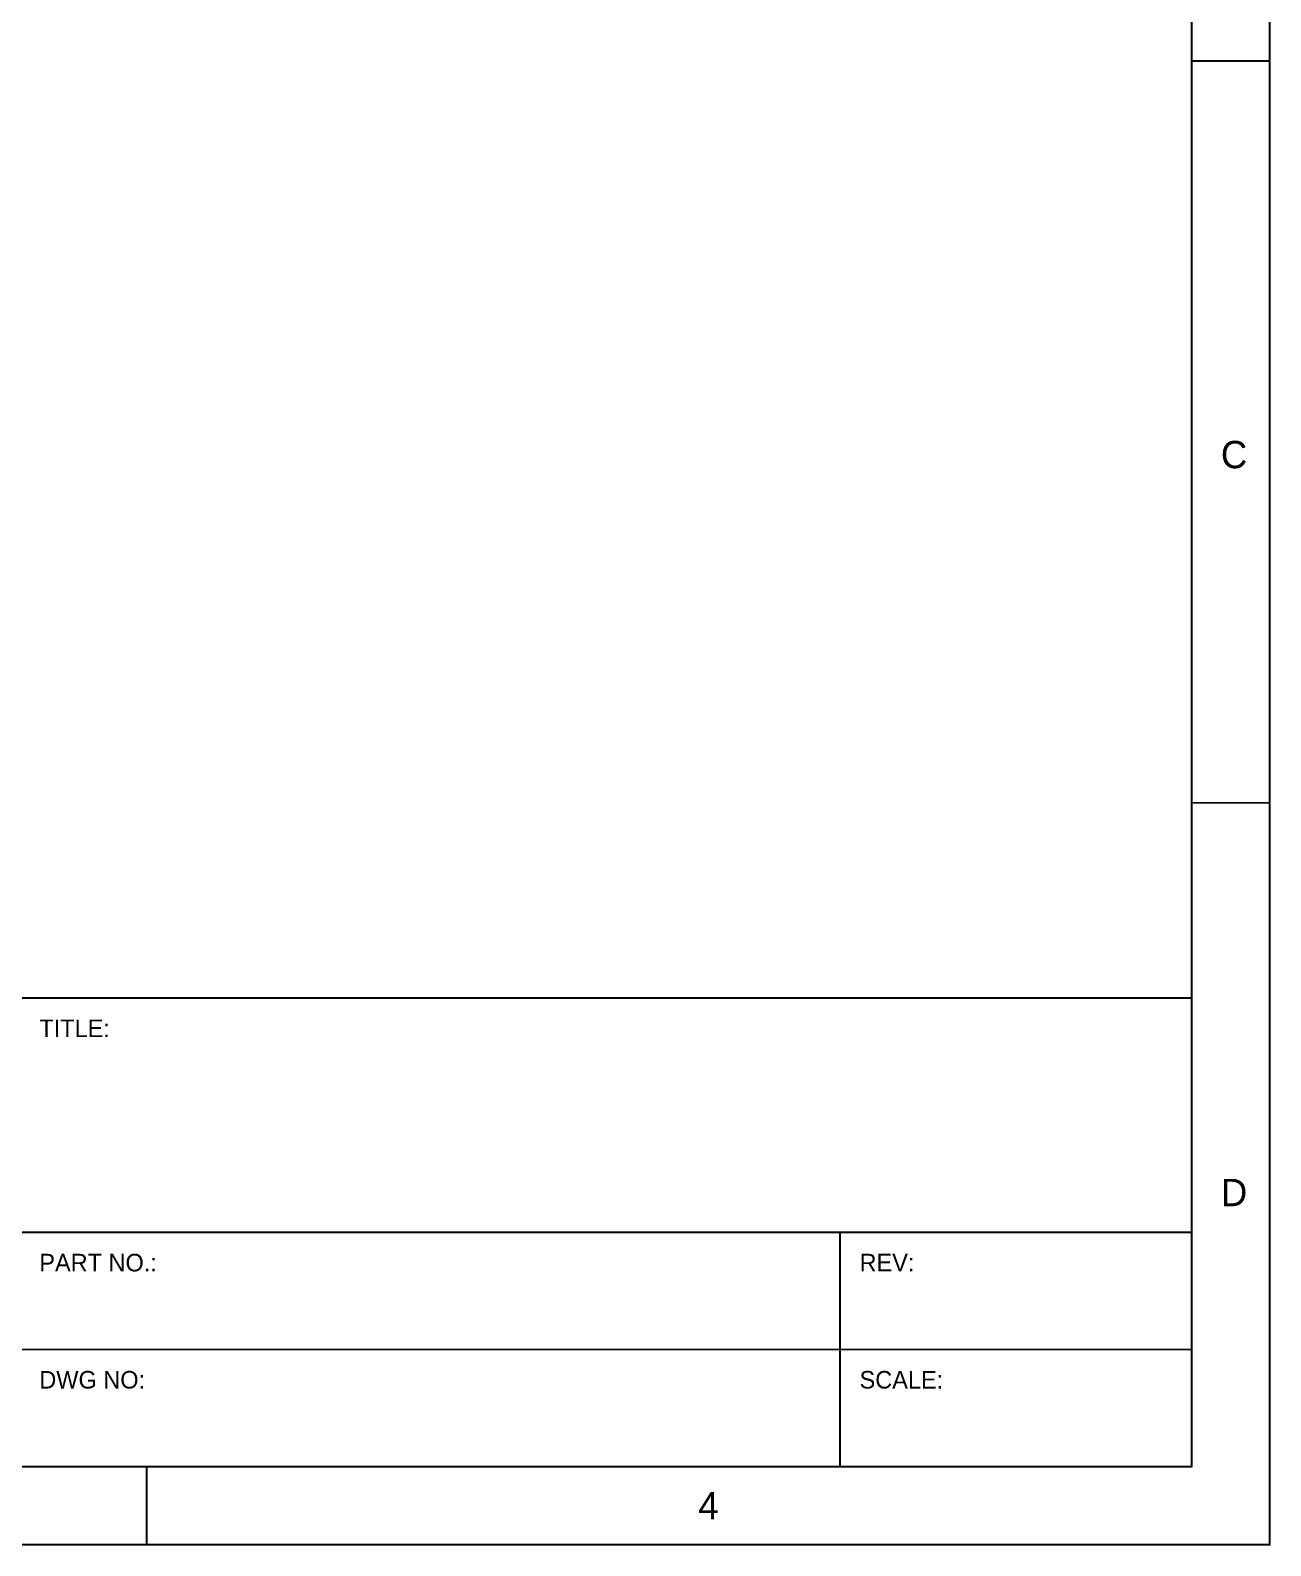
# Model space of a CAD drawing. Header units: millimetres. Extents: x 5 to 297, y 5 to 198.
# Drawn here: x 216.6 to 297.2, y 5 to 103.6 of the extents above; entities that cross this region are included whole.
import ezdxf

# ---------------------------------------------------------------- set-up
doc = ezdxf.new("R2010")
doc.units = ezdxf.units.MM
doc.layers.add('Mechanical16', color=56, linetype='Continuous')

msp = doc.modelspace()

# ---------------------------------------------------------------- linework, layer by layer
at = {"layer": 'Mechanical16', "const_width": 0.127}
for points in [[(297.18, 5.08), (297.18, 198.12)], [(292.1, 10.16), (292.1, 193.04)], [(292.1, 101.6), (297.18, 101.6)], [(292.1, 53.34), (297.18, 53.34)], [(215.9, 40.64), (292.1, 40.64)], [(292.1, 10.16), (292.1, 40.64)], [(177.8, 25.4), (292.1, 25.4)], [(269.24, 10.16), (269.24, 25.4)], [(177.8, 17.78), (292.1, 17.78)], [(10.16, 10.16), (292.1, 10.16)], [(177.8, 10.16), (292.1, 10.16)], [(224.155, 5.08), (224.155, 10.16)], [(5.08, 5.08), (297.18, 5.08)]]:
    msp.add_lwpolyline(points, dxfattribs=at)
at = {"layer": 'Mechanical16', "const_width": 0.0635}
for points in [[(292.0682, 101.6, 1), (292.1318, 101.6, 1)], [(297.1483, 101.6, 1), (297.2117, 101.6, 1)], [(292.0682, 53.34, 1), (292.1318, 53.34, 1)], [(297.1483, 53.34, 1), (297.2117, 53.34, 1)], [(292.0682, 40.64, 1), (292.1318, 40.64, 1)], [(292.0682, 40.64, 1), (292.1318, 40.64, 1)], [(269.2083, 25.4, 1), (269.2717, 25.4, 1)], [(292.0682, 25.4, 1), (292.1318, 25.4, 1)], [(292.0682, 17.78, 1), (292.1318, 17.78, 1)], [(224.1233, 10.16, 1), (224.1867, 10.16, 1)], [(269.2083, 10.16, 1), (269.2717, 10.16, 1)], [(292.0682, 10.16, 1), (292.1318, 10.16, 1)], [(292.0682, 10.16, 1), (292.1318, 10.16, 1)], [(292.0682, 10.16, 1), (292.1318, 10.16, 1)], [(292.0682, 10.16, 1), (292.1318, 10.16, 1)], [(224.1233, 5.08, 1), (224.1867, 5.08, 1)], [(297.1483, 5.08, 1), (297.2117, 5.08, 1)], [(297.1483, 5.08, 1), (297.2117, 5.08, 1)]]:
    msp.add_lwpolyline(points, format="xyb", close=True, dxfattribs=at)

# ---------------------------------------------------------------- texts
at = {"layer": 'Mechanical16'}
for s, height, p in [('C', 1.778, (294.005, 75.1078)), ('TITLE:', 1.143, (217.17, 38.1)), ('D', 1.778, (294.005, 27.1018)), ('PART NO.:', 1.143, (217.17, 22.86)), ('REV:', 1.143, (270.51, 22.86)), ('DWG NO:', 1.143, (217.17, 15.24)), ('SCALE:', 1.143, (270.51, 15.24)), ('4', 1.778, (260.0198, 6.731))]:
    msp.add_text(s, height=height, dxfattribs=at).set_placement(p)

doc.saveas('drawing.dxf')
